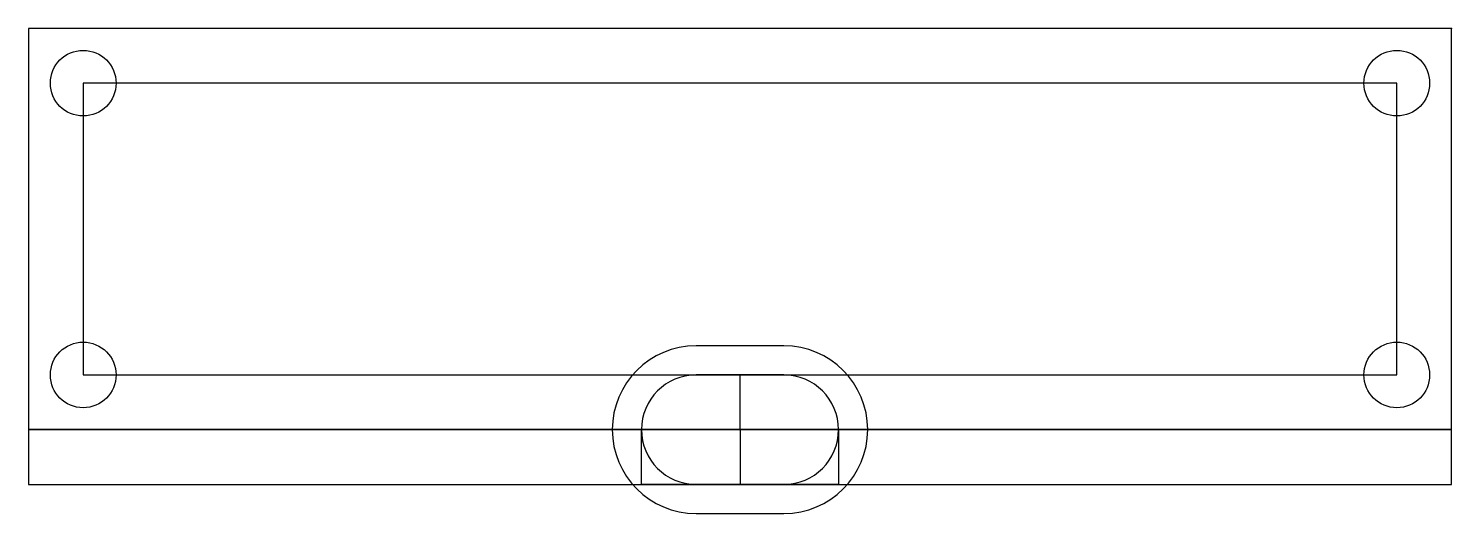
# Model space of a CAD drawing. Header units: millimetres. Extents: x -195 to 0, y -66 to 0.
import ezdxf

# ---------------------------------------------------------------- set-up
doc = ezdxf.new("R2010")
doc.units = ezdxf.units.MM
doc.linetypes.add('DASHED', pattern=[0.75, 0.5, -0.25])
doc.layers.get('0').update_dxf_attribs({"linetype": 'CONTINUOUS'})

msp = doc.modelspace()

# ---------------------------------------------------------------- linework, layer by layer
for q in [(-97.5, -47.5), (-97.5, -62.5)]:
    msp.add_line((-97.5, -55), q)
at = {"linetype": 'DASHED'}
msp.add_line((-103.5, -55), (-91.5, -55), dxfattribs=at)
for points in [[(0, 0), (-195, 0), (-195, -55), (0, -55)], [(-187.5, -47.5), (-7.5, -47.5), (-7.5, -7.5), (-187.5, -7.5)], [(0, -55), (-195, -55), (-195, -62.5), (0, -62.5)], [(-111, -55), (-84, -55), (-84, -62.5), (-111, -62.5)]]:
    msp.add_lwpolyline(points, close=True)
for points in [[(-103.5, -43.5, 1), (-103.5, -66.5), (-91.5, -66.5, 1), (-91.5, -43.5)], [(-103.5, -62.5), (-91.5, -62.5, 1), (-91.5, -47.5), (-103.5, -47.5, 1)]]:
    msp.add_lwpolyline(points, format="xyb", close=True)
for centre in [(-187.5, -7.5), (-7.5, -7.5), (-187.5, -47.5), (-7.5, -47.5)]:
    msp.add_circle(centre, 4.5)
msp.add_point((0, 0))

doc.saveas('drawing.dxf')
